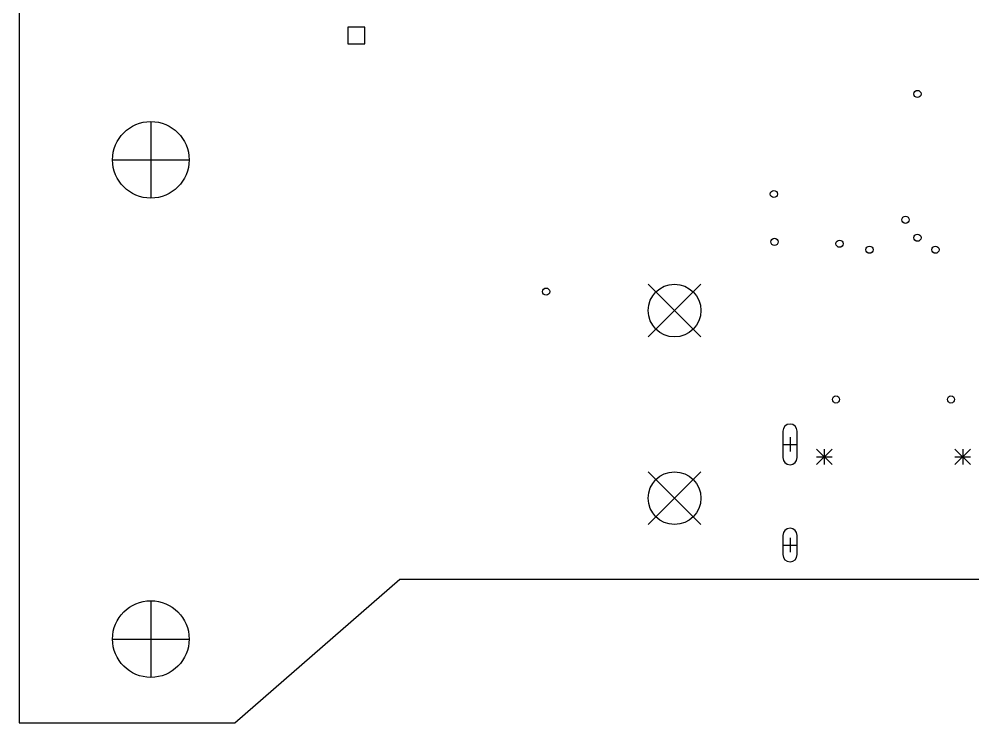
# Model space of a CAD drawing. Extents: x 39 to 122, y -192 to -69.
# Drawn here: x 41.5 to 81.32, y -159.5 to -130.12 of the extents above; entities that cross this region are included whole.
import ezdxf

# ---------------------------------------------------------------- set-up
doc = ezdxf.new("R2010")
doc.units = 0
doc.layers.add('BLACK', color=7, linetype='CONTINUOUS')

msp = doc.modelspace()

# ---------------------------------------------------------------- linework, layer by layer
at = {"layer": 'BLACK', "linetype": 'CONTINUOUS'}
for p, q in [((41.5, -107.5), (41.5, -153.5)), ((55.933557, -130.456443), (55.226443, -130.456443)), ((55.226443, -130.456443), (55.226443, -131.163557)), ((55.933557, -131.163557), (55.933557, -130.456443)), ((55.226443, -131.163557), (55.933557, -131.163557)), ((47, -134.4), (47, -137.6)), ((45.4, -136), (48.6, -136)), ((67.76, -141.19), (69.96, -143.39)), ((69.96, -141.19), (67.76, -143.39)), ((73.38, -147.325), (73.38, -148.425)), ((73.68, -147.575), (73.68, -148.175)), ((73.98, -148.425), (73.98, -147.325)), ((73.38, -147.875), (73.98, -147.875)), ((74.785, -148.07), (75.435, -148.72)), ((75.435, -148.07), (74.785, -148.72)), ((75.11, -148.07), (75.11, -148.72)), ((80.565, -148.07), (81.215, -148.72)), ((81.215, -148.07), (80.565, -148.72)), ((80.89, -148.07), (80.89, -148.72)), ((74.785, -148.395), (75.435, -148.395)), ((80.565, -148.395), (81.215, -148.395)), ((67.76, -149.02), (69.96, -151.22)), ((69.96, -149.02), (67.76, -151.22)), ((73.38, -151.675), (73.38, -152.475)), ((73.98, -152.475), (73.98, -151.675)), ((73.38, -152.075), (73.98, -152.075)), ((73.68, -151.775), (73.68, -152.375)), ((41.5, -153.5), (41.5, -159.5)), ((50.5, -159.5), (57.4, -153.5)), ((57.4, -153.5), (105.6, -153.5)), ((47, -154.4), (47, -157.6)), ((45.4, -156), (48.6, -156)), ((41.5, -159.5), (50.5, -159.5))]:
    msp.add_line(p, q, dxfattribs=at)
at = {"layer": 'BLACK'}
for centre, radius in [((79, -133.25), 0.15), ((47, -136), 1.6), ((73.008175, -137.425566), 0.15), ((78.5, -138.5), 0.15), ((73.032737, -139.425), 0.15), ((75.75, -139.5), 0.15), ((79, -139.25), 0.15), ((77, -139.75), 0.15), ((79.75, -139.75), 0.15), ((68.86, -142.29), 1.1), ((63.5, -141.5), 0.15), ((75.6, -146), 0.15), ((80.4, -146), 0.15), ((68.86, -150.12), 1.1), ((47, -156), 1.6)]:
    msp.add_circle(centre, radius, dxfattribs=at)
for centre, start, end in [((73.68, -147.325), 0, 180), ((73.68, -148.425), -180, 0), ((73.68, -151.675), 0, 180), ((73.68, -152.475), -180, 0)]:
    msp.add_arc(centre, 0.3, start, end, dxfattribs=at)

doc.saveas('drawing.dxf')
